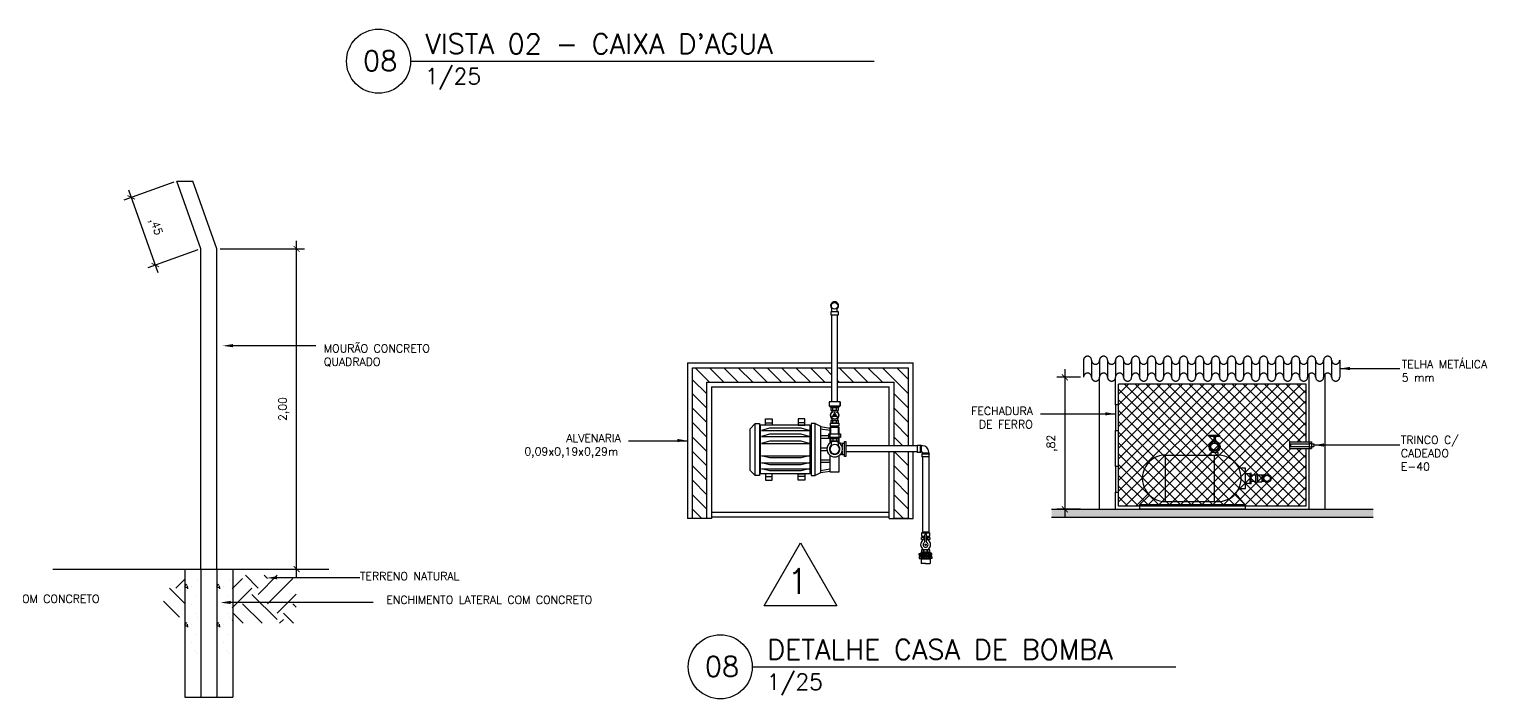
# Model space of a CAD drawing. Header units: millimetres. Extents: x 260 to 453, y 660 to 898.
# Drawn here: x 289.58 to 298.68, y 713.84 to 718.02 of the extents above; entities that cross this region are included whole.
import ezdxf
from ezdxf.enums import TextEntityAlignment as Align

# ---------------------------------------------------------------- set-up
doc = ezdxf.new("R2010")
doc.units = ezdxf.units.MM
doc.linetypes.add('HIDDEN2', pattern=[0.1875, 0.125, -0.0625])
for name, color, linetype in [('AR_COTAS', 1, 'Continuous'), ('AR_EQUIPAMENTOS', 1, 'Continuous'), ('AR_SANITÁRIOS', 254, 'Continuous'), ('AR_SÍMBOLOS', 1, 'Continuous'), ('AR_TEXTOS', 2, 'Continuous'), ('BOMBA', 2, 'Continuous'), ('CANT-COMPESADO E ESTR MADEIRA', 3, 'Continuous'), ('CANT-CORTE 01', 1, 'Continuous'), ('CANT-CORTE 03', 3, 'Continuous'), ('CANT-TEXTO', 2, 'Continuous'), ('DETALHES', 4, 'Continuous'), ('HID_AF_TUBO', 4, 'Continuous'), ('PROJ-SUP0', 1, 'HIDDEN2')]:
    doc.layers.add(name, color=color, linetype=linetype)
doc.styles.add('ROMANS', font='romans.shx')
doc.dimstyles.new('ESCALA 1.25', dxfattribs={"dimtxt": 0.05, "dimasz": 0.0375, "dimexe": 0.05, "dimexo": 0.02, "dimgap": 0.05, "dimtad": 1, "dimzin": 4, "dimtxsty": 'ROMANS', "dimblk": 'ARCHTICK', "dimcen": 0.5, "dimdle": 0.05, "dimclrd": 256, "dimclre": 256, "dimclrt": 2, "dimazin": 0, "dimtfac": 1, "dimtix": 1, "dimtmove": 2, "dimatfit": 0, "dimldrblk": 'ARCHTICK', "dimfxl": 1, "dimtolj": 1, "dimtzin": 0, "dimlwd": -1, "dimlwe": -1, "dimarcsym": 0})

# ---------------------------------------------------------------- blocks, each defined once
blk = doc.blocks.new('A$C590539DB')
at = {"color": 3}
for p, q in [((0.1854, 0.5895), (0.5154, 0.5895)), ((0.0244, 0.2787), (0.0861, 0.3399)), ((0.0244, 0.2787), (0.0244, 0.2516)), ((0.1859, 0.2997), (0.5158, 0.2997)), ((0.6842, 0.2787), (0.6241, 0.3497)), ((0.6842, 0.2516), (0.0244, 0.2516))]:
    blk.add_line(p, q, dxfattribs=at)
at = {"color": 1}
for p, q in [((0.1865, 0.2997), (0.1865, 0.5895)), ((0.4925, 0.2997), (0.4925, 0.5895)), ((0.6842, 0.2787), (0.0244, 0.2787))]:
    blk.add_line(p, q, dxfattribs=at)
at = {"color": 3, "ltscale": 0.05}
blk.add_line((0.6842, 0.2787), (0.6842, 0.2516), dxfattribs=at)
at = {"color": 3}
for centre, start, end in [((0.1862, 0.4446), 89.88799, 270.11201), ((0.5147, 0.4446), 312.79775, 90.29042), ((0.5147, 0.4446), 269.88799, 312.79775)]:
    blk.add_arc(centre, 0.1449, start, end, dxfattribs=at)
blk = doc.blocks.new('JK')
at = {"layer": 'AR_EQUIPAMENTOS', "color": 2, "ltscale": 0.02}
for p, q in [((1373.7716, 922.7986), (1373.7716, 922.8043)), ((1373.7716, 922.7986), (1373.7716, 922.8026)), ((1373.8036, 922.7986), (1373.8036, 922.8035)), ((1373.9819, 922.6661), (1374.0061, 922.6661)), ((1374.0092, 922.668), (1374.0092, 922.6043)), ((1374.0135, 922.668), (1374.0135, 922.6043)), ((1373.9819, 922.6071), (1374.0054, 922.6071)), ((1373.9913, 922.6071), (1374.0054, 922.6071)), ((1373.998, 922.6071), (1374.0054, 922.6071))]:
    blk.add_line(p, q, dxfattribs=at)
at = {"layer": 'AR_EQUIPAMENTOS', "color": 1, "ltscale": 0.02}
for radius in [0.0234, 0.0225]:
    blk.add_circle((1373.7883, 922.8345), radius, dxfattribs=at)
at = {"layer": 'DETALHES', "color": 3}
for p, q in [((1373.9819, 922.6661), (1374.0092, 922.6661)), ((1374.0092, 922.668), (1374.0129, 922.668)), ((1374.0136, 922.6686), (1374.0143, 922.671)), ((1374.015, 922.6708), (1374.015, 922.6015)), ((1374.0457, 922.6612), (1374.0537, 922.6612)), ((1374.0457, 922.6112), (1374.0457, 922.6612)), ((1374.0573, 922.6587), (1374.0537, 922.6612)), ((1373.9819, 922.6071), (1374.0092, 922.6071)), ((1374.0092, 922.6043), (1374.0129, 922.6043)), ((1374.0136, 922.6038), (1374.0143, 922.6013)), ((1374.0457, 922.6562), (1374.015, 922.6562)), ((1374.0457, 922.6162), (1374.015, 922.6162)), ((1374.0457, 922.6112), (1374.0537, 922.6112)), ((1374.0573, 922.6137), (1374.0537, 922.6112)), ((1374.0573, 922.6587), (1374.0827, 922.6587)), ((1374.0573, 922.6137), (1374.0827, 922.6137)), ((1374.0857, 922.6562), (1374.0827, 922.6587)), ((1374.0857, 922.6162), (1374.0827, 922.6137)), ((1374.1013, 922.6562), (1374.0857, 922.6562)), ((1374.1013, 922.6162), (1374.0857, 922.6162))]:
    blk.add_line(p, q, dxfattribs=at)
at = {"layer": 'DETALHES', "color": 2}
for p, q in [((1374.0537, 922.6612), (1374.0537, 922.6112)), ((1374.0573, 922.6587), (1374.0573, 922.6137)), ((1374.0827, 922.6587), (1374.0827, 922.6137)), ((1374.0857, 922.6562), (1374.0857, 922.6162))]:
    blk.add_line(p, q, dxfattribs=at)
at = {"layer": 'DETALHES', "color": 3}
for points in [[(1373.7566, 922.8976), (1373.7566, 922.9056), (1373.8199, 922.9056), (1373.8199, 922.8976)], [(1373.7778, 922.875), (1373.7778, 922.8691), (1373.7987, 922.8691), (1373.7987, 922.875)], [(1373.7853, 922.875), (1373.7853, 922.8976), (1373.7912, 922.8976), (1373.7912, 922.875)]]:
    blk.add_lwpolyline(points, close=True, dxfattribs=at)
for points in [[(1373.7716, 922.7986), (1373.7657, 922.7986), (1373.7657, 922.7814), (1373.8101, 922.7814), (1373.8101, 922.7986), (1373.7716, 922.7986)], [(1373.9417, 922.5759), (1373.9417, 922.5731), (1373.9819, 922.5731), (1373.9819, 922.6992), (1373.9417, 922.6992), (1373.9417, 922.6971)]]:
    blk.add_lwpolyline(points, dxfattribs=at)
for centre, radius in [((1373.7883, 922.8345), 0.0346), ((1374.1163, 922.6362), 0.025), ((1374.1163, 922.6362), 0.02)]:
    blk.add_circle(centre, radius, dxfattribs=at)
at = {"layer": 'DETALHES', "color": 2}
for centre, radius in [((1373.7883, 922.8345), 0.0266), ((1374.1163, 922.6362), 0.0225)]:
    blk.add_circle(centre, radius, dxfattribs=at)
at = {"layer": 'DETALHES', "color": 3}
for centre, start, end in [((1374.0129, 922.6688), 270, 345), ((1374.015, 922.6708), 90, 165), ((1374.0129, 922.6035), 15, 90), ((1374.015, 922.6015), 195, 270)]:
    blk.add_arc(centre, 0.0008, start, end, dxfattribs=at)
blk.add_blockref('A$C590539DB', (1373.2954, 922.1919), dxfattribs=at)
blk = doc.blocks.new('G-ELEV')
blk.add_lwpolyline([(0, 0), (-0.433, -0.75), (0.433, -0.75)], close=True)
at = {"style": 'ROMANS'}
blk.add_attdef('VISTA', text='', height=0.3, dxfattribs=at).set_placement((0, -0.575), align=Align.CENTER)
blk = doc.blocks.new('_ArchTick')
at = {"color": 0, "const_width": 0.15}
blk.add_lwpolyline([(-0.5, -0.5), (0.5, 0.5)], dxfattribs=at)
blk = doc.blocks.new('*D131')
at = {"layer": 'AR_COTAS', "transparency": 16777216}
for p, q in [((296.0479, 715.8967), (296.0479, 714.9726)), ((296.1448, 715.8467), (295.9979, 715.8467)), ((296.1448, 715.0226), (295.9979, 715.0226))]:
    blk.add_line(p, q, dxfattribs=at)
at = {"layer": 'Defpoints', "color": 0, "transparency": 16777216}
for p in [(296.1648, 715.8467), (296.0479, 715.0226), (296.1648, 715.0226)]:
    blk.add_point(p, dxfattribs=at)
at = {"layer": 'AR_COTAS', "transparency": 16777216, "xscale": 0.0375, "yscale": 0.0375, "zscale": 0.0375}
for p, rotation in [((296.0479, 715.8467), 90), ((296.0479, 715.0226), 270)]:
    blk.add_blockref('_ArchTick', p, dxfattribs=dict(at, rotation=rotation))
at = {"layer": 'AR_COTAS', "color": 2, "transparency": 16777216, "insert": (295.9681, 715.4346), "char_height": 0.05, "attachment_point": 5, "rotation": 90, "style": 'ROMANS'}
blk.add_mtext('\\A1;,82', dxfattribs=at)
blk = doc.blocks.new('*D147')
at = {"layer": 'AR_COTAS', "transparency": 16777216}
for p, q in [((290.4813, 717.0644), (290.1686, 716.9533)), ((290.1989, 717.0172), (290.3827, 716.5002)), ((290.6315, 716.6418), (290.3188, 716.5306))]:
    blk.add_line(p, q, dxfattribs=at)
at = {"layer": 'Defpoints', "color": 0, "transparency": 16777216}
for p in [(290.5001, 717.0711), (290.6503, 716.6485), (290.3659, 716.5474)]:
    blk.add_point(p, dxfattribs=at)
at = {"layer": 'AR_COTAS', "transparency": 16777216, "xscale": 0.0375, "yscale": 0.0375, "zscale": 0.0375}
for p, rotation in [((290.2157, 716.97), 109.5675857891577), ((290.3659, 716.5474), 289.5675857891578)]:
    blk.add_blockref('_ArchTick', p, dxfattribs=dict(at, rotation=rotation))
at = {"layer": 'AR_COTAS', "color": 2, "transparency": 16777216, "insert": (290.366, 716.7854), "char_height": 0.05, "attachment_point": 5, "rotation": 289.56759, "style": 'ROMANS'}
blk.add_mtext('\\A1;,45', dxfattribs=at)
blk = doc.blocks.new('*D148')
at = {"layer": 'AR_COTAS', "transparency": 16777216}
for p, q in [((291.2484, 714.5985), (291.2484, 716.6985)), ((290.7703, 716.6485), (291.2984, 716.6485)), ((290.7703, 714.6485), (291.2984, 714.6485))]:
    blk.add_line(p, q, dxfattribs=at)
at = {"layer": 'Defpoints', "color": 0, "transparency": 16777216}
for p in [(290.7503, 716.6485), (291.2484, 716.6485), (290.7503, 714.6485)]:
    blk.add_point(p, dxfattribs=at)
at = {"layer": 'AR_COTAS', "transparency": 16777216, "xscale": 0.0375, "yscale": 0.0375, "zscale": 0.0375}
for p, rotation in [((291.2484, 716.6485), 90), ((291.2484, 714.6485), 270)]:
    blk.add_blockref('_ArchTick', p, dxfattribs=dict(at, rotation=rotation))
at = {"layer": 'AR_COTAS', "color": 2, "transparency": 16777216, "insert": (291.1687, 715.6485), "char_height": 0.05, "attachment_point": 5, "rotation": 90, "style": 'ROMANS'}
blk.add_mtext('\\A1;2,00', dxfattribs=at)

msp = doc.modelspace()

# ---------------------------------------------------------------- hatches: boundary and pattern name
msp.add_hatch(color=254).paths.add_polyline_path([(294.61, 715.633), (294.6299, 715.5985), (294.5901, 715.5985)])
at = {"layer": 'CANT-COMPESADO E ESTR MADEIRA'}
h = msp.add_hatch(dxfattribs=at)
h.set_pattern_fill('JIS_WOOD', color=254, scale=0.09, angle=90, style=0)
h.set_pattern_definition([(135, (1219.055144, -658.241104), (-0.045, -0.045), [])])
h.paths.add_polyline_path([(294.9808, 715.38), (294.9808, 714.9647), (295.0708, 714.9647), (295.0708, 715.38)])
h.paths.add_polyline_path([(294.6267, 715.9061), (294.6267, 715.8161), (294.9808, 715.8161), (294.9808, 715.419), (295.0708, 715.419), (295.0708, 715.9061)])
h.paths.add_polyline_path([(293.7208, 715.9061), (293.721, 714.9647), (293.811, 714.9647), (293.8108, 715.8161), (294.5933, 715.8161), (294.5933, 715.9061)])
h = msp.add_hatch(dxfattribs=at)
h.set_pattern_fill('NET', color=254, scale=0.015, angle=45, style=0)
h.set_pattern_definition([(45, (-1076.805062, -207.401985), (-0.0336759605, 0.0336759605), []), (135, (-1076.805062, -207.401985), (-0.0336759605, -0.0336759605), [])])
h.paths.add_polyline_path([(296.3838, 715.8036), (296.3838, 715.6736), (296.3838, 715.5136), (296.3838, 715.2895), (296.3838, 715.1295), (296.3838, 715.0416), (297.5556, 715.0416), (297.5556, 715.4026), (297.4506, 715.4026), (297.4506, 715.4426), (297.5556, 715.4426), (297.5556, 715.8036)])
at = {"layer": 'CANT-CORTE 03'}
msp.add_hatch(color=256, dxfattribs=at).paths.add_polyline_path([(297.9746, 715.0226), (295.9648, 715.0226), (295.9648, 714.9726), (297.9746, 714.9726)])

# ---------------------------------------------------------------- linework, layer by layer
at = {"color": 254}
for p, q in [((294.5995, 715.6436), (294.5995, 715.6553)), ((294.6205, 715.6436), (294.6205, 715.6553)), ((294.1143, 715.2328), (294.1143, 715.557)), ((294.1143, 715.2328), (294.1143, 715.557)), ((294.202, 715.5278), (294.152, 715.5149)), ((294.152, 715.5149), (294.4498, 715.5149)), ((294.202, 715.4903), (294.152, 715.4774)), ((294.1784, 715.5626), (294.2203, 715.5626)), ((294.3998, 715.5278), (294.202, 715.5278)), ((294.3998, 715.4903), (294.202, 715.4903)), ((294.4236, 715.5626), (294.3817, 715.5626)), ((294.4498, 715.5149), (294.3998, 715.5278)), ((294.4498, 715.4774), (294.3998, 715.4903)), ((294.4878, 715.2328), (294.4878, 715.557)), ((294.5823, 715.4372), (294.5823, 715.5354)), ((294.5823, 715.5354), (294.6365, 715.5354)), ((294.5995, 715.5641), (294.5995, 715.5746)), ((294.6205, 715.5641), (294.6205, 715.5746)), ((294.6365, 715.5354), (294.6365, 715.4382)), ((294.152, 715.4774), (294.4498, 715.4774)), ((294.202, 715.4468), (294.152, 715.4339)), ((294.152, 715.4339), (294.4498, 715.4339)), ((294.3998, 715.4468), (294.202, 715.4468)), ((294.4498, 715.4339), (294.3998, 715.4468)), ((294.5983, 715.4607), (294.5983, 715.4489)), ((294.6218, 715.4607), (294.6218, 715.4489)), ((294.6373, 715.4385), (294.657, 715.4342)), ((294.657, 715.4342), (294.6718, 715.4342)), ((294.657, 715.4342), (294.657, 715.4098)), ((294.6718, 715.3516), (294.6718, 715.446)), ((294.6718, 715.446), (294.6801, 715.446)), ((294.6718, 715.3646), (294.6718, 715.4342)), ((294.6801, 715.446), (294.6801, 715.3516)), ((295.1453, 715.3762), (295.1453, 715.4229)), ((295.1523, 715.3799), (295.1523, 715.4189)), ((294.202, 715.343), (294.152, 715.3559)), ((294.152, 715.3559), (294.4498, 715.3559)), ((294.202, 715.2995), (294.152, 715.3124)), ((294.152, 715.3124), (294.4498, 715.3124)), ((294.3998, 715.343), (294.202, 715.343)), ((294.4498, 715.3559), (294.3998, 715.343)), ((294.4498, 715.3124), (294.3998, 715.2995)), ((294.5823, 715.2535), (294.5823, 715.358)), ((294.6365, 715.357), (294.6365, 715.2535)), ((294.657, 715.3646), (294.6419, 715.361)), ((294.657, 715.3854), (294.657, 715.3646)), ((294.657, 715.3646), (294.6718, 715.3646)), ((294.6801, 715.3516), (294.6718, 715.3516)), ((295.2013, 715.3673), (295.1548, 715.3673)), ((295.1586, 715.3743), (295.1976, 715.3743)), ((294.202, 715.262), (294.152, 715.2749)), ((294.152, 715.2749), (294.4498, 715.2749)), ((294.1784, 715.2272), (294.2203, 715.2272)), ((294.3998, 715.2995), (294.202, 715.2995)), ((294.3998, 715.262), (294.202, 715.262)), ((294.4236, 715.2272), (294.3817, 715.2272)), ((294.4498, 715.2749), (294.3998, 715.262)), ((294.5823, 715.2535), (294.5823, 715.2722)), ((294.6365, 715.2535), (294.5823, 715.2535)), ((294.6365, 715.2535), (294.6301, 715.2535)), ((295.2043, 714.8729), (295.1517, 714.8729)), ((295.1586, 714.8798), (295.1973, 714.8798)), ((295.1974, 714.8798), (295.1586, 714.8798)), ((295.173, 714.8194), (295.173, 714.8626)), ((295.1829, 714.8194), (295.1829, 714.8626)), ((295.166, 714.8427), (295.166, 714.8357)), ((295.166, 714.759), (295.166, 714.766)), ((295.1899, 714.8427), (295.1899, 714.8357)), ((295.1899, 714.759), (295.1899, 714.766)), ((295.1477, 714.727), (295.1477, 714.7348)), ((295.1483, 714.727), (295.1483, 714.7154)), ((295.1555, 714.7464), (295.1555, 714.752)), ((295.1556, 714.7154), (295.1556, 714.7098)), ((295.1562, 714.7348), (295.1562, 714.7464)), ((295.1563, 714.727), (295.1563, 714.7154)), ((295.1591, 714.7464), (295.1591, 714.752)), ((295.1591, 714.7154), (295.1591, 714.7098)), ((295.1597, 714.7348), (295.1597, 714.7464)), ((295.1598, 714.727), (295.1598, 714.7154)), ((295.1694, 714.7348), (295.1694, 714.7464)), ((295.1695, 714.727), (295.1695, 714.7154)), ((295.173, 714.7348), (295.173, 714.7464)), ((295.173, 714.727), (295.173, 714.7154)), ((295.1829, 714.7348), (295.1829, 714.7464)), ((295.1829, 714.727), (295.1829, 714.7154)), ((295.1864, 714.727), (295.1864, 714.7154)), ((295.1865, 714.7348), (295.1865, 714.7464)), ((295.1961, 714.727), (295.1961, 714.7154)), ((295.1962, 714.7348), (295.1962, 714.7464)), ((295.1968, 714.7464), (295.1968, 714.752)), ((295.1968, 714.7154), (295.1968, 714.7098)), ((295.1997, 714.7348), (295.1997, 714.7464)), ((295.1997, 714.727), (295.1997, 714.7154)), ((295.2003, 714.7154), (295.2003, 714.7098)), ((295.2004, 714.7464), (295.2004, 714.752)), ((295.2076, 714.727), (295.2076, 714.7154)), ((295.2077, 714.7348), (295.2077, 714.7464)), ((295.2082, 714.727), (295.2082, 714.7348))]:
    msp.add_line(p, q, dxfattribs=at)
at = {"color": 3}
for p, q in [((295.1555, 714.752), (295.178, 714.752)), ((295.178, 714.7154), (295.1556, 714.7154)), ((295.1563, 714.7154), (295.178, 714.7154)), ((295.1591, 714.752), (295.178, 714.752)), ((295.178, 714.7154), (295.1591, 714.7154)), ((295.1598, 714.7154), (295.178, 714.7154)), ((295.1694, 714.7464), (295.178, 714.7464)), ((295.1695, 714.7154), (295.178, 714.7154)), ((295.173, 714.7464), (295.178, 714.7464)), ((295.173, 714.7154), (295.178, 714.7154)), ((295.1997, 714.7154), (295.178, 714.7154)), ((295.1864, 714.7154), (295.178, 714.7154)), ((295.178, 714.7154), (295.2003, 714.7154)), ((295.1961, 714.7154), (295.178, 714.7154)), ((295.1829, 714.7154), (295.178, 714.7154)), ((295.178, 714.7154), (295.1968, 714.7154))]:
    msp.add_line(p, q, dxfattribs=at)
at = {"color": 254}
for centre, radius in [((294.61, 715.6093), 0.0237), ((295.178, 714.8008), 0.00375)]:
    msp.add_circle(centre, radius, dxfattribs=at)
for centre, radius, start, end in [((294.5842, 715.6021), 0.0554, 73.9592, 87.22215), ((294.5842, 715.6968), 0.0554, 272.77785, 286.0408), ((294.61, 715.6301), 0.0273, 67.4288, 112.5712), ((294.61, 715.6688), 0.0273, 247.4288, 292.5712), ((294.6358, 715.6021), 0.0554, 92.77785, 106.0408), ((294.6358, 715.6968), 0.0554, 253.9592, 267.22215), ((294.5842, 715.5214), 0.0554, 73.9592, 87.22215), ((294.5842, 715.6173), 0.0554, 272.77785, 286.0408), ((294.61, 715.5494), 0.0273, 67.4288, 112.5712), ((294.61, 715.5893), 0.0273, 247.4288, 292.5712), ((294.6358, 715.5214), 0.0554, 92.77785, 106.0408), ((294.6358, 715.6173), 0.0554, 253.9592, 267.22215), ((294.6101, 715.3976), 0.0484, 124.12489, 230.46783), ((294.6101, 715.3976), 0.0484, 230.46783, 124.12489), ((294.6101, 715.3976), 0.0297, 132.29051, 227.70949), ((294.5811, 715.4011), 0.0621, 73.9592, 87.22215), ((294.5811, 715.5086), 0.0621, 272.77785, 286.0408), ((294.6101, 715.3976), 0.0297, 227.70949, 132.29051), ((294.61, 715.4325), 0.0306, 67.4288, 112.5712), ((294.61, 715.4772), 0.0306, 247.4288, 292.5712), ((294.6389, 715.4011), 0.0621, 92.77785, 106.0408), ((294.6389, 715.5086), 0.0621, 253.9592, 267.22215), ((295.178, 714.8626), 0.00497, 0, 180), ((295.1486, 714.7821), 0.0631, 73.9592, 87.22215), ((295.1486, 714.8963), 0.0631, 272.77785, 286.0408), ((295.1486, 714.7054), 0.0631, 73.9592, 87.22215), ((295.178, 714.8008), 0.0156, 120.44874, 59.55126), ((295.178, 714.814), 0.0311, 99.19081, 112.5712), ((295.178, 714.8644), 0.0311, 247.4288, 260.80919), ((295.178, 714.7373), 0.0311, 67.4288, 112.5712), ((295.167, 714.8194), 0.00596, 300.44874, 0), ((295.178, 714.814), 0.0311, 67.4288, 80.80919), ((295.178, 714.8644), 0.0311, 279.19081, 292.5712), ((295.1889, 714.8194), 0.00596, 180, 239.55126), ((295.2073, 714.7821), 0.0631, 92.77785, 106.0408), ((295.2073, 714.8963), 0.0631, 253.9592, 267.22215), ((295.2073, 714.7054), 0.0631, 92.77785, 106.0408), ((295.1486, 714.8196), 0.0631, 272.77785, 286.0408), ((295.178, 714.7877), 0.0311, 247.4288, 292.5712), ((295.2073, 714.8196), 0.0631, 253.9592, 267.22215)]:
    msp.add_arc(centre, radius, start, end, dxfattribs=at)
at = {"layer": 'AR_COTAS'}
msp.add_line((290.2503, 714.6485), (291.0432, 714.6485), dxfattribs=at)
at = {"layer": 'AR_SANITÁRIOS'}
for p, q in [((296.3838, 715.6736), (296.3838, 715.8036)), ((297.5556, 715.8036), (296.3838, 715.8036)), ((297.5556, 715.4426), (297.5556, 715.8036)), ((296.3838, 715.2895), (296.3838, 715.5136)), ((297.5556, 715.0416), (297.5556, 715.4026)), ((296.3838, 715.0416), (296.3838, 715.1295)), ((297.5556, 715.0416), (296.3838, 715.0416)), ((293.841, 715.0047), (294.9508, 715.0047)), ((293.841, 714.9747), (294.9508, 714.9747))]:
    msp.add_line(p, q, dxfattribs=at)
at = {"layer": 'AR_SÍMBOLOS', "color": 2}
msp.add_line((293.3149, 717.8207), (294.8561, 717.8207), dxfattribs=at)
at = {"layer": 'AR_SÍMBOLOS'}
for p, q in [((291.3689, 716.043), (290.8405, 716.043)), ((298.1402, 715.9004), (297.7648, 715.9004)), ((295.8965, 715.6173), (296.3648, 715.6173)), ((293.3227, 715.4504), (293.691, 715.4504)), ((298.1402, 715.4226), (297.6035, 715.4226)), ((291.6445, 714.5933), (291.1162, 714.5933)), ((291.7278, 714.4394), (290.8259, 714.4394))]:
    msp.add_line(p, q, dxfattribs=at)
at = {"layer": 'AR_SÍMBOLOS', "color": 2}
for points in [[(291.9605, 717.8207), (293.3149, 717.8207)], [(291.9605, 717.8207), (293.2652, 717.8207)], [(294.0955, 714.0384), (295.4499, 714.0384)], [(294.0955, 714.0384), (296.7409, 714.0384)]]:
    msp.add_lwpolyline(points, dxfattribs=at)
for centre in [(291.7605, 717.8207), (293.8955, 714.0384)]:
    msp.add_circle(centre, 0.2, dxfattribs=at)
at = {"layer": 'AR_SÍMBOLOS'}
for points in [[(290.851, 716.0342), (290.8507, 716.0542), (290.7869, 716.043)], [(297.8289, 715.8916), (297.8286, 715.9116), (297.7648, 715.9004)], [(296.3007, 715.6085), (296.3011, 715.6285), (296.3648, 715.6173)], [(293.6269, 715.4416), (293.6273, 715.4616), (293.691, 715.4504)], [(297.6676, 715.4137), (297.6673, 715.4337), (297.6035, 715.4226)], [(291.1267, 714.5844), (291.1263, 714.6044), (291.0626, 714.5933)], [(290.8364, 714.4306), (290.836, 714.4506), (290.7723, 714.4394)]]:
    msp.add_solid(points, dxfattribs=at)
at = {"layer": 'BOMBA'}
msp.add_line((294.6365, 715.357), (294.6365, 715.3076), dxfattribs=at)
at = {"layer": 'CANT-COMPESADO E ESTR MADEIRA'}
for p, q in [((290.6503, 716.6485), (290.5001, 717.0711)), ((290.5001, 717.0711), (290.6001, 717.0711)), ((290.7503, 716.6485), (290.6001, 717.0711)), ((290.6503, 714.6485), (290.6503, 716.6485)), ((290.7503, 714.6485), (290.7503, 716.6485)), ((293.691, 715.9361), (293.691, 714.9647)), ((293.691, 715.9361), (294.5933, 715.9361)), ((294.6267, 715.9361), (295.1008, 715.9361)), ((295.1008, 715.419), (295.1008, 715.9361)), ((293.841, 715.7861), (293.841, 714.9647)), ((293.841, 715.7861), (294.5933, 715.7861)), ((294.6267, 715.7861), (294.9508, 715.7861)), ((294.9508, 715.419), (294.9508, 715.7861)), ((296.3838, 715.7262), (296.3838, 715.7262)), ((296.3838, 715.7262), (296.3838, 715.7262)), ((297.4506, 715.4426), (297.4506, 715.4026)), ((297.4581, 715.4301), (297.4581, 715.4151)), ((297.5746, 715.4026), (297.5896, 715.4026)), ((297.5896, 715.4301), (297.6035, 715.4301)), ((297.5896, 715.4151), (297.6035, 715.4151)), ((297.6035, 715.4301), (297.6035, 715.4151)), ((294.9508, 714.9647), (294.9508, 715.38)), ((295.1008, 714.9647), (295.1008, 715.38)), ((293.841, 714.9647), (293.691, 714.9647)), ((293.816, 714.9647), (293.716, 714.9647)), ((294.9508, 714.9647), (295.1008, 714.9647)), ((295.0758, 714.9647), (294.9758, 714.9647)), ((290.6503, 714.6485), (290.6503, 714.2418)), ((290.7503, 714.6485), (290.7503, 714.2661)), ((290.6503, 714.2418), (290.6503, 713.8485)), ((290.6503, 714.2418), (290.6503, 713.8485)), ((290.7503, 714.2661), (290.7503, 713.8485))]:
    msp.add_line(p, q, dxfattribs=at)
at = {"layer": 'CANT-COMPESADO E ESTR MADEIRA', "color": 1}
for p, q in [((293.721, 714.9647), (293.721, 715.9061)), ((293.721, 715.9061), (294.5933, 715.9061)), ((294.6267, 715.9061), (295.0708, 715.9061)), ((295.0708, 715.419), (295.0708, 715.9061)), ((296.1648, 715.8726), (296.1648, 715.8467)), ((297.5746, 715.4426), (297.5746, 715.8674)), ((297.6746, 715.0226), (297.6746, 715.8674)), ((293.811, 714.9647), (293.811, 715.8161)), ((293.811, 715.8161), (294.5933, 715.8161)), ((294.6267, 715.8161), (294.9808, 715.8161)), ((294.9808, 715.419), (294.9808, 715.8161)), ((296.2648, 715.0226), (296.2648, 715.8467)), ((296.3648, 715.6736), (296.3648, 715.8467)), ((296.3648, 715.2895), (296.3648, 715.5136)), ((297.5746, 715.0226), (297.5746, 715.4026)), ((294.9808, 714.9647), (294.9808, 715.38)), ((295.0708, 714.9647), (295.0708, 715.38)), ((296.3648, 715.0226), (296.3648, 715.1295))]:
    msp.add_line(p, q, dxfattribs=at)
at = {"layer": 'CANT-COMPESADO E ESTR MADEIRA'}
for points in [[(296.3838, 715.6736), (296.3648, 715.6736), (296.3648, 715.5136), (296.3838, 715.5136), (296.3838, 715.6736)], [(297.4506, 715.4426), (297.5746, 715.4426)], [(297.4506, 715.4426), (297.5896, 715.4426), (297.5896, 715.4026)], [(297.4506, 715.4026), (297.5746, 715.4026)], [(297.4581, 715.4301), (297.5746, 715.4301)], [(297.4581, 715.4151), (297.5746, 715.4151)], [(297.5746, 715.4426), (297.5746, 715.4026)], [(297.5746, 715.4326), (297.5896, 715.4326), (297.5896, 715.4126)], [(297.5746, 715.4126), (297.5896, 715.4126)], [(296.3838, 715.2895), (296.3648, 715.2895), (296.3648, 715.1295), (296.3838, 715.1295), (296.3838, 715.2895)]]:
    msp.add_lwpolyline(points, dxfattribs=at)
at = {"layer": 'CANT-CORTE 01', "color": 254, "ltscale": 0.5}
for p, q in [((290.4941, 714.5293), (290.5503, 714.5855)), ((290.8468, 714.5253), (290.9106, 714.5891)), ((291.0089, 714.5302), (290.929, 714.61)), ((291.0089, 714.4909), (291.128, 714.61)), ((291.0678, 714.5891), (291.0469, 714.61)), ((291.0678, 714.432), (291.2249, 714.5891)), ((290.5503, 714.4338), (290.4549, 714.5293)), ((290.8468, 714.4075), (290.9696, 714.5302)), ((291.1267, 714.3337), (290.9696, 714.4909)), ((291.1267, 714.373), (291.2468, 714.4931)), ((290.5179, 714.3485), (290.418, 714.4483)), ((291.0326, 714.31), (290.9106, 714.432)), ((291.2468, 714.4101), (291.2249, 714.432)), ((290.8468, 714.3289), (290.8517, 714.3337)), ((290.9147, 714.31), (290.8517, 714.373)), ((291.1423, 714.31), (291.166, 714.3337)), ((291.229, 714.31), (291.166, 714.373))]:
    msp.add_line(p, q, dxfattribs=at)
at = {"layer": 'CANT-CORTE 01', "color": 2}
for p, q in [((290.5503, 714.6485), (290.5503, 714.3485)), ((290.8503, 714.6485), (290.8503, 714.3485)), ((290.5503, 714.3485), (290.5503, 713.8485)), ((290.8503, 714.3485), (290.8503, 713.8485)), ((290.8503, 714.2418), (290.8503, 713.8485))]:
    msp.add_line(p, q, dxfattribs=at)
at = {"layer": 'CANT-CORTE 01'}
for p, q in [((290.627, 714.5858), (290.627, 714.5858)), ((290.827, 714.5858), (290.827, 714.5858)), ((290.5503, 714.5406), (290.5619, 714.5544)), ((290.5503, 714.5349), (290.5638, 714.5338)), ((290.5634, 714.5144), (290.5634, 714.5144)), ((290.5699, 714.5248), (290.5663, 714.5447)), ((290.5941, 714.542), (290.5941, 714.542)), ((290.7503, 714.5406), (290.7619, 714.5544)), ((290.7503, 714.5349), (290.7638, 714.5338)), ((290.7634, 714.5144), (290.7634, 714.5144)), ((290.7699, 714.5248), (290.7663, 714.5447)), ((290.7941, 714.542), (290.7941, 714.542)), ((290.5901, 714.4273), (290.5901, 714.4273)), ((290.6231, 714.4801), (290.6231, 714.4801)), ((290.7901, 714.4273), (290.7901, 714.4273)), ((290.8231, 714.4801), (290.8231, 714.4801)), ((290.5503, 714.3008), (290.5619, 714.3146)), ((290.6192, 714.3744), (290.6192, 714.3744)), ((290.627, 714.346), (290.627, 714.346)), ((290.7503, 714.3008), (290.7619, 714.3146)), ((290.8192, 714.3744), (290.8192, 714.3744)), ((290.827, 714.346), (290.827, 714.346)), ((290.5503, 714.2952), (290.5638, 714.294)), ((290.5634, 714.2746), (290.5634, 714.2746)), ((290.5699, 714.285), (290.5663, 714.3049)), ((290.5941, 714.3023), (290.5941, 714.3023)), ((290.6231, 714.2403), (290.6231, 714.2403)), ((290.7503, 714.2952), (290.7638, 714.294)), ((290.7634, 714.2746), (290.7634, 714.2746)), ((290.7699, 714.285), (290.7663, 714.3049)), ((290.7941, 714.3023), (290.7941, 714.3023)), ((290.8231, 714.2403), (290.8231, 714.2403)), ((290.5901, 714.1875), (290.5901, 714.1875)), ((290.6192, 714.1346), (290.6192, 714.1346)), ((290.627, 714.1243), (290.627, 714.1243)), ((290.7901, 714.1875), (290.7901, 714.1875)), ((290.8192, 714.1346), (290.8192, 714.1346)), ((290.827, 714.1243), (290.827, 714.1243))]:
    msp.add_line(p, q, dxfattribs=at)
at = {"layer": 'CANT-CORTE 03'}
for p, q in [((295.9648, 715.0226), (297.9746, 715.0226)), ((295.9648, 714.9726), (297.9746, 714.9726))]:
    msp.add_line(p, q, dxfattribs=at)
at = {"layer": 'CANT-CORTE 03', "color": 2}
for p, q in [((289.7249, 714.6485), (291.2503, 714.6485)), ((289.7249, 714.6485), (291.4503, 714.6485)), ((290.5503, 713.8485), (290.8503, 713.8485))]:
    msp.add_line(p, q, dxfattribs=at)
at = {"layer": 'HID_AF_TUBO', "color": 1}
for p, q in [((294.5933, 716.2554), (294.5933, 716.2739)), ((294.5933, 715.6927), (294.5933, 716.2371)), ((294.6256, 716.2554), (294.6256, 716.2738)), ((294.6267, 715.6927), (294.6267, 716.2371)), ((294.6446, 715.6927), (294.5754, 715.6927)), ((294.5754, 715.6927), (294.5754, 715.6691)), ((294.6446, 715.6691), (294.6446, 715.6927)), ((294.6446, 715.6927), (294.6446, 715.6691)), ((294.5845, 715.66), (294.5754, 715.6691)), ((294.5754, 715.6691), (294.6446, 715.6691)), ((294.6355, 715.66), (294.5845, 715.66)), ((294.5869, 715.6574), (294.6331, 715.6574)), ((294.5869, 715.6574), (294.5869, 715.6415)), ((294.5869, 715.6415), (294.6331, 715.6415)), ((294.593, 715.66), (294.593, 715.6574)), ((294.593, 715.66), (294.593, 715.6574)), ((294.593, 715.6415), (294.593, 715.631)), ((294.593, 715.5877), (294.593, 715.5767)), ((294.627, 715.66), (294.627, 715.6574)), ((294.627, 715.66), (294.627, 715.6574)), ((294.627, 715.6415), (294.627, 715.631)), ((294.627, 715.5877), (294.627, 715.5767)), ((294.6331, 715.6415), (294.6331, 715.6574)), ((294.6355, 715.66), (294.6446, 715.6691)), ((294.1143, 715.557), (294.0804, 715.5234)), ((294.0804, 715.5234), (294.0804, 715.2663)), ((294.1143, 715.557), (294.1394, 715.557)), ((294.1394, 715.557), (294.1394, 715.2328)), ((294.4562, 715.5471), (294.1466, 715.5471)), ((294.1466, 715.2427), (294.1466, 715.5471)), ((294.4562, 715.2427), (294.4562, 715.5471)), ((294.4878, 715.557), (294.4627, 715.557)), ((294.4627, 715.557), (294.4627, 715.2328)), ((294.4878, 715.2328), (294.4878, 715.557)), ((294.4878, 715.557), (294.5217, 715.5409)), ((294.5217, 715.5409), (294.5217, 715.2496)), ((294.5217, 715.5386), (294.5823, 715.5297)), ((294.5217, 715.5246), (294.5823, 715.5156)), ((294.5864, 715.4941), (294.5864, 715.5404)), ((294.6331, 715.5767), (294.5869, 715.5767)), ((294.5869, 715.5767), (294.5869, 715.562)), ((294.5869, 715.562), (294.6331, 715.562)), ((294.593, 715.5767), (294.627, 715.5767)), ((294.593, 715.562), (294.593, 715.559)), ((294.627, 715.562), (294.627, 715.559)), ((294.6331, 715.562), (294.6331, 715.5767)), ((294.6331, 715.4941), (294.6331, 715.5404)), ((294.5217, 715.4825), (294.5823, 715.4825)), ((294.5217, 715.4667), (294.5823, 715.4667)), ((294.5217, 715.4051), (294.5623, 715.4051)), ((294.6359, 715.4631), (294.5841, 715.4631)), ((294.5841, 715.4631), (294.5841, 715.4466)), ((294.6359, 715.4466), (294.5841, 715.4466)), ((294.588, 715.4703), (294.588, 715.4631)), ((294.588, 715.4466), (294.588, 715.4217)), ((294.6321, 715.4703), (294.6321, 715.4631)), ((294.6321, 715.4466), (294.6321, 715.4217)), ((294.6359, 715.4466), (294.6359, 715.4631)), ((295.1277, 715.419), (294.6801, 715.419)), ((295.1273, 715.4229), (295.1453, 715.4229)), ((295.1273, 715.3762), (295.1273, 715.4229)), ((295.1523, 715.4189), (295.1453, 715.4229)), ((295.1586, 715.4189), (295.1523, 715.4189)), ((294.5217, 715.3892), (294.5624, 715.3892)), ((294.5217, 715.3316), (294.5823, 715.3316)), ((294.5217, 715.3157), (294.5823, 715.3157)), ((295.1277, 715.38), (294.6801, 715.38)), ((295.1453, 715.3762), (295.1273, 715.3762)), ((295.1523, 715.3799), (295.1453, 715.3762)), ((295.1586, 715.3799), (295.1523, 715.3799)), ((295.1586, 715.3743), (295.1548, 715.3673)), ((295.1548, 715.3673), (295.1548, 715.3492)), ((295.2013, 715.3492), (295.1548, 715.3492)), ((295.1586, 715.3743), (295.1586, 715.3799)), ((295.1586, 715.3492), (295.1586, 714.8798)), ((295.1976, 715.3492), (295.1974, 714.8798)), ((295.1976, 715.3743), (295.1976, 715.3799)), ((295.1976, 715.3743), (295.2013, 715.3673)), ((295.2013, 715.3492), (295.2013, 715.3673)), ((294.0804, 715.2663), (294.1143, 715.2328)), ((294.1394, 715.2328), (294.1143, 715.2328)), ((294.4562, 715.2427), (294.1466, 715.2427)), ((294.4627, 715.2328), (294.4878, 715.2328)), ((294.5217, 715.2496), (294.4878, 715.2328)), ((294.5217, 715.2652), (294.5813, 715.274)), ((294.5217, 715.2511), (294.5823, 715.2601)), ((295.1586, 714.8798), (295.1517, 714.8729)), ((295.1586, 714.8798), (295.1517, 714.8729)), ((295.1517, 714.8729), (295.1517, 714.8533)), ((295.1517, 714.8533), (295.173, 714.8533)), ((295.1586, 714.8533), (295.1586, 714.8451)), ((295.1829, 714.8533), (295.2043, 714.8533)), ((295.1973, 714.8798), (295.2043, 714.8729)), ((295.1973, 714.8798), (295.2043, 714.8729)), ((295.1973, 714.8533), (295.1973, 714.8451)), ((295.2043, 714.8533), (295.2043, 714.8729)), ((295.1517, 714.8451), (295.173, 714.8451)), ((295.1517, 714.8333), (295.1517, 714.8451)), ((295.1517, 714.8333), (295.173, 714.8333)), ((295.1517, 714.7684), (295.1517, 714.7566)), ((295.2043, 714.7684), (295.1517, 714.7684)), ((295.1586, 714.8255), (295.1586, 714.8333)), ((295.1586, 714.7684), (295.1586, 714.7762)), ((295.1829, 714.8451), (295.2043, 714.8451)), ((295.1829, 714.8333), (295.2043, 714.8333)), ((295.1973, 714.8255), (295.1973, 714.8333)), ((295.1973, 714.7684), (295.1973, 714.7762)), ((295.2043, 714.8451), (295.2043, 714.8333)), ((295.2043, 714.7566), (295.2043, 714.7684)), ((295.1387, 714.7348), (295.1387, 714.7464)), ((295.1387, 714.7464), (295.178, 714.7464)), ((295.178, 714.7348), (295.1387, 714.7348)), ((295.178, 714.727), (295.1388, 714.727)), ((295.1388, 714.727), (295.1388, 714.7154)), ((295.1388, 714.7154), (295.178, 714.7154)), ((295.178, 714.752), (295.1476, 714.752)), ((295.1476, 714.752), (295.1476, 714.7464)), ((295.1476, 714.7464), (295.178, 714.7464)), ((295.1477, 714.7099), (295.1477, 714.7154)), ((295.1477, 714.7154), (295.178, 714.7154)), ((295.2082, 714.7099), (295.1477, 714.7099)), ((295.1482, 714.7464), (295.178, 714.7464)), ((295.178, 714.7348), (295.1482, 714.7348)), ((295.178, 714.727), (295.1483, 714.727)), ((295.1483, 714.7154), (295.178, 714.7154)), ((295.1502, 714.7099), (295.1502, 714.6826)), ((295.178, 714.6826), (295.1502, 714.6826)), ((295.1517, 714.7566), (295.2043, 714.7566)), ((295.178, 714.7464), (295.1555, 714.7464)), ((295.1562, 714.7464), (295.178, 714.7464)), ((295.178, 714.7348), (295.1562, 714.7348)), ((295.178, 714.727), (295.1563, 714.727)), ((295.1586, 714.752), (295.1586, 714.7566)), ((295.178, 714.7464), (295.1591, 714.7464)), ((295.1597, 714.7464), (295.178, 714.7464)), ((295.178, 714.7348), (295.1597, 714.7348)), ((295.178, 714.727), (295.1598, 714.727)), ((295.178, 714.7348), (295.1694, 714.7348)), ((295.178, 714.727), (295.1695, 714.727)), ((295.178, 714.7348), (295.173, 714.7348)), ((295.178, 714.727), (295.173, 714.727)), ((295.2004, 714.752), (295.178, 714.752)), ((295.1968, 714.752), (295.178, 714.752)), ((295.178, 714.752), (295.2083, 714.752)), ((295.2172, 714.7464), (295.178, 714.7464)), ((295.1997, 714.7464), (295.178, 714.7464)), ((295.1865, 714.7464), (295.178, 714.7464)), ((295.178, 714.7464), (295.2004, 714.7464)), ((295.2077, 714.7464), (295.178, 714.7464)), ((295.1962, 714.7464), (295.178, 714.7464)), ((295.1829, 714.7464), (295.178, 714.7464)), ((295.178, 714.7464), (295.1968, 714.7464)), ((295.2083, 714.7464), (295.178, 714.7464)), ((295.178, 714.7348), (295.2172, 714.7348)), ((295.178, 714.7348), (295.1997, 714.7348)), ((295.178, 714.7348), (295.1865, 714.7348)), ((295.178, 714.7348), (295.2077, 714.7348)), ((295.178, 714.7348), (295.1962, 714.7348)), ((295.178, 714.7348), (295.1829, 714.7348)), ((295.178, 714.727), (295.2171, 714.727)), ((295.178, 714.727), (295.1997, 714.727)), ((295.178, 714.727), (295.1864, 714.727)), ((295.178, 714.727), (295.2076, 714.727)), ((295.178, 714.727), (295.1961, 714.727)), ((295.178, 714.727), (295.1829, 714.727)), ((295.2171, 714.7154), (295.178, 714.7154)), ((295.2076, 714.7154), (295.178, 714.7154)), ((295.2082, 714.7154), (295.178, 714.7154)), ((295.178, 714.6826), (295.2057, 714.6826)), ((295.1973, 714.752), (295.1973, 714.7566)), ((295.2057, 714.7099), (295.2057, 714.6826)), ((295.2082, 714.7099), (295.2082, 714.7154)), ((295.2083, 714.752), (295.2083, 714.7464)), ((295.2171, 714.727), (295.2171, 714.7154)), ((295.2172, 714.7348), (295.2172, 714.7464))]:
    msp.add_line(p, q, dxfattribs=at)
at = {"layer": 'HID_AF_TUBO', "color": 254}
msp.add_line((295.1482, 714.7348), (295.1482, 714.7464), dxfattribs=at)
at = {"layer": 'HID_AF_TUBO', "color": 1}
for points in [[(294.6333, 716.2554), (294.5854, 716.2554), (294.5854, 716.2371), (294.6333, 716.2371)], [(294.1784, 715.5471), (294.1784, 715.5861), (294.2203, 715.5861), (294.2203, 715.5471)], [(294.4236, 715.5471), (294.4236, 715.5861), (294.3817, 715.5861), (294.3817, 715.5471)], [(294.6455, 715.4703), (294.5745, 715.4703), (294.5745, 715.4941), (294.6455, 715.4941)], [(294.1784, 715.2427), (294.1784, 715.2047), (294.2203, 715.2047), (294.2203, 715.2427)], [(294.4236, 715.2427), (294.4236, 715.2047), (294.3817, 715.2047), (294.3817, 715.2427)]]:
    msp.add_lwpolyline(points, close=True, dxfattribs=at)
msp.add_lwpolyline([(294.593, 715.559), (294.6355, 715.559), (294.6355, 715.5407), (294.5845, 715.5407), (294.5845, 715.559), (294.593, 715.559)], dxfattribs=at)
msp.add_circle((294.6095, 716.293), 0.02, dxfattribs=at)
for centre, radius, start, end in [((294.6095, 716.293), 0.025, 310.0033, 229.63923), ((294.61, 715.6093), 0.0275, 128.11806, 231.88194), ((294.61, 715.6093), 0.0275, 308.11806, 51.88194), ((294.61, 715.3979), 0.0325, 132.77911, 47.22089), ((295.1586, 715.3799), 0.039, 360, 90), ((295.178, 714.8008), 0.0314, 128.11806, 231.88194), ((295.178, 714.8008), 0.0314, 308.11806, 51.88194)]:
    msp.add_arc(centre, radius, start, end, dxfattribs=at)
at = {"layer": 'PROJ-SUP0'}
for p, q in [((296.1648, 715.9533), (296.1648, 715.8476)), ((296.2148, 715.9533), (296.2148, 715.8476)), ((296.2648, 715.9533), (296.2648, 715.8476)), ((296.2648, 715.9533), (296.2648, 715.8476)), ((296.3148, 715.9533), (296.3148, 715.8476)), ((296.3648, 715.9533), (296.3648, 715.8476)), ((296.4148, 715.9533), (296.4148, 715.8476)), ((296.4648, 715.9533), (296.4648, 715.8476)), ((296.5148, 715.9533), (296.5148, 715.8476)), ((296.5648, 715.9533), (296.5648, 715.8476)), ((296.6148, 715.9533), (296.6148, 715.8476)), ((296.6648, 715.9533), (296.6648, 715.8476)), ((296.7148, 715.9533), (296.7148, 715.8476)), ((296.7648, 715.9533), (296.7648, 715.8476)), ((296.8148, 715.9533), (296.8148, 715.8476)), ((296.8648, 715.9533), (296.8648, 715.8476)), ((296.9148, 715.9533), (296.9148, 715.8476)), ((296.9648, 715.9533), (296.9648, 715.8476)), ((297.0148, 715.9533), (297.0148, 715.8476)), ((297.0648, 715.9533), (297.0648, 715.8476)), ((297.1148, 715.9533), (297.1148, 715.8476)), ((297.1648, 715.9533), (297.1648, 715.8476)), ((297.2148, 715.9533), (297.2148, 715.8476)), ((297.2148, 715.9533), (297.2148, 715.8476)), ((297.2648, 715.9533), (297.2648, 715.8476)), ((297.3148, 715.9533), (297.3148, 715.8476)), ((297.3648, 715.9533), (297.3648, 715.8476)), ((297.4148, 715.9533), (297.4148, 715.8476)), ((297.4648, 715.9533), (297.4648, 715.8476)), ((297.5148, 715.9533), (297.5148, 715.8476)), ((297.5648, 715.9533), (297.5648, 715.8476)), ((297.6148, 715.9533), (297.6148, 715.8476)), ((297.6648, 715.9533), (297.6648, 715.8476)), ((297.6648, 715.9533), (297.6648, 715.8476)), ((297.7148, 715.9533), (297.7148, 715.8476)), ((297.7148, 715.9533), (297.7148, 715.8476)), ((297.7648, 715.9533), (297.7648, 715.8476))]:
    msp.add_line(p, q, dxfattribs=at)
for points in [[(296.9648, 715.9533, -1), (296.9148, 715.9533, 1), (296.8648, 715.9533, -1), (296.8148, 715.9533, 1), (296.7648, 715.9533, -1), (296.7148, 715.9533, 1), (296.6648, 715.9533, -1), (296.6148, 715.9533, 1), (296.5648, 715.9533, -1), (296.5148, 715.9533, 1), (296.4648, 715.9533, -1), (296.4148, 715.9533, 1), (296.3648, 715.9533, -1), (296.3148, 715.9533, 1), (296.2648, 715.9533, -1), (296.2148, 715.9533, 1), (296.1648, 715.9533)], [(297.7648, 715.9533, -1), (297.7148, 715.9533, 1), (297.6648, 715.9533, -1), (297.6148, 715.9533, 1), (297.5648, 715.9533, -1), (297.5148, 715.9533, 1), (297.4648, 715.9533, -1), (297.4148, 715.9533, 1), (297.3648, 715.9533, -1), (297.3148, 715.9533, 1), (297.2648, 715.9533, -1), (297.2148, 715.9533, 1), (297.1648, 715.9533, -1), (297.1148, 715.9533, 1), (297.0648, 715.9533, -1), (297.0148, 715.9533, 1), (296.9648, 715.9533)], [(296.9648, 715.8476, -1), (296.9148, 715.8476, 1), (296.8648, 715.8476, -1), (296.8148, 715.8476, 1), (296.7648, 715.8476, -1), (296.7148, 715.8476, 1), (296.6648, 715.8476, -1), (296.6148, 715.8476, 1), (296.5648, 715.8476, -1), (296.5148, 715.8476, 1), (296.4648, 715.8476, -1), (296.4148, 715.8476, 1), (296.3648, 715.8476, -1), (296.3148, 715.8476, 1), (296.2648, 715.8476, -1), (296.2148, 715.8476, 1), (296.1648, 715.8476, -0.008775), (296.1648, 715.8467, -0.008775)], [(297.7648, 715.8476, -1), (297.7148, 715.8476, 1), (297.6648, 715.8476, -1), (297.6148, 715.8476, 1), (297.5648, 715.8476, -1), (297.5148, 715.8476, 1), (297.4648, 715.8476, -1), (297.4148, 715.8476, 1), (297.3648, 715.8476, -1), (297.3148, 715.8476, 1), (297.2648, 715.8476, -1), (297.2148, 715.8476, 1), (297.1648, 715.8476, -1), (297.1148, 715.8476, 1), (297.0648, 715.8476, -1), (297.0148, 715.8476, 1), (296.9648, 715.8476)]]:
    msp.add_lwpolyline(points, format="xyb", dxfattribs=at)

# ---------------------------------------------------------------- block references
at = {"layer": 'CANT-COMPESADO E ESTR MADEIRA'}
msp.add_blockref('JK', (-1076.8051, -207.421), dxfattribs=at)
at = {"layer": 'CANT-TEXTO'}
ref = msp.add_blockref('G-ELEV', (294.3959, 714.8131), dxfattribs=dict(at, xscale=-0.5249999999999773, yscale=0.525000000000091, zscale=0.5249999999999999))
ref.add_attrib('VISTA', '1', dxfattribs={"layer": '0', "height": 0.1575, "style": 'ROMANS'}).set_placement((294.3801, 714.4934), align=Align.CENTER)

# ---------------------------------------------------------------- texts
at = {"layer": 'AR_TEXTOS', "color": 4, "char_height": 0.125, "width": 5.439766, "attachment_point": 4, "style": 'ROMANS'}
for s, insert in [("VISTA 02 - CAIXA D'AGUA", (292.0524, 717.9289)), ('08', (291.6639, 717.8232)), ('DETALHE CASA DE BOMBA ', (294.1874, 714.1466)), ('08', (293.7989, 714.0409))]:
    msp.add_mtext(s, dxfattribs=dict(at, insert=insert))
at = {"layer": 'AR_TEXTOS', "attachment_point": 1, "style": 'ROMANS'}
for s, insert, char_height, width in [('1/25', (292.0498, 717.7768), 0.1, 5.4021), ('MOURÃO CONCRETO QUADRADO', (291.4189, 716.0519), 0.05, 0.875209), ('TELHA METÁLICA \\P5 mm', (298.1528, 715.953), 0.05, 5.4021), ('\\pi0.30383;FECHADURA\\P\\pi0.35145;DE FERRO', (295.1595, 715.6611), 0.05, 0.720498), ('\\pi0.52825;ALVENARIA\\P\\pi0.26635;0,09x0,19x0,29m', (292.405, 715.4918), 0.05, 0.902064), ('TRINCO C/ \\PCADEADO\\PE-40', (298.1471, 715.4803), 0.05, 5.4021), ('TERRENO NATURAL', (291.6445, 714.6296), 0.05, 0.875209), ('ENCHIMENTO LATERAL COM CONCRETO', (288.7316, 714.488), 0.05, 1.318907), ('ENCHIMENTO LATERAL COM CONCRETO', (291.8091, 714.4816), 0.05, 1.318907), ('1/25', (294.1848, 713.9945), 0.1, 5.4021)]:
    msp.add_mtext(s, dxfattribs=dict(at, insert=insert, char_height=char_height, width=width))

# ---------------------------------------------------------------- dimensions: what is measured, and where the dimension line sits
at = {"layer": 'AR_COTAS'}
dim = msp.add_aligned_dim(p1=(290.5001, 717.0711), p2=(290.6503, 716.6485), distance=-0.3018, dimstyle='ESCALA 1.25', dxfattribs=at)
dim.commit()
dim.dimension.update_dxf_attribs({"geometry": '*D147', "text_midpoint": (290.366, 716.7854)})
for base, p1, p2, picture, middle in [((291.2484, 716.6485), (290.7503, 714.6485), (290.7503, 716.6485), '*D148', (291.1687, 715.6485)), ((296.0479, 715.0226), (296.1648, 715.8467), (296.1648, 715.0226), '*D131', (295.9681, 715.4346))]:
    dim = msp.add_linear_dim(base=base, p1=p1, p2=p2, angle=90, dimstyle='ESCALA 1.25', dxfattribs=at)
    dim.commit()
    dim.dimension.update_dxf_attribs({"geometry": picture, "text_midpoint": middle})

doc.saveas('drawing.dxf')
